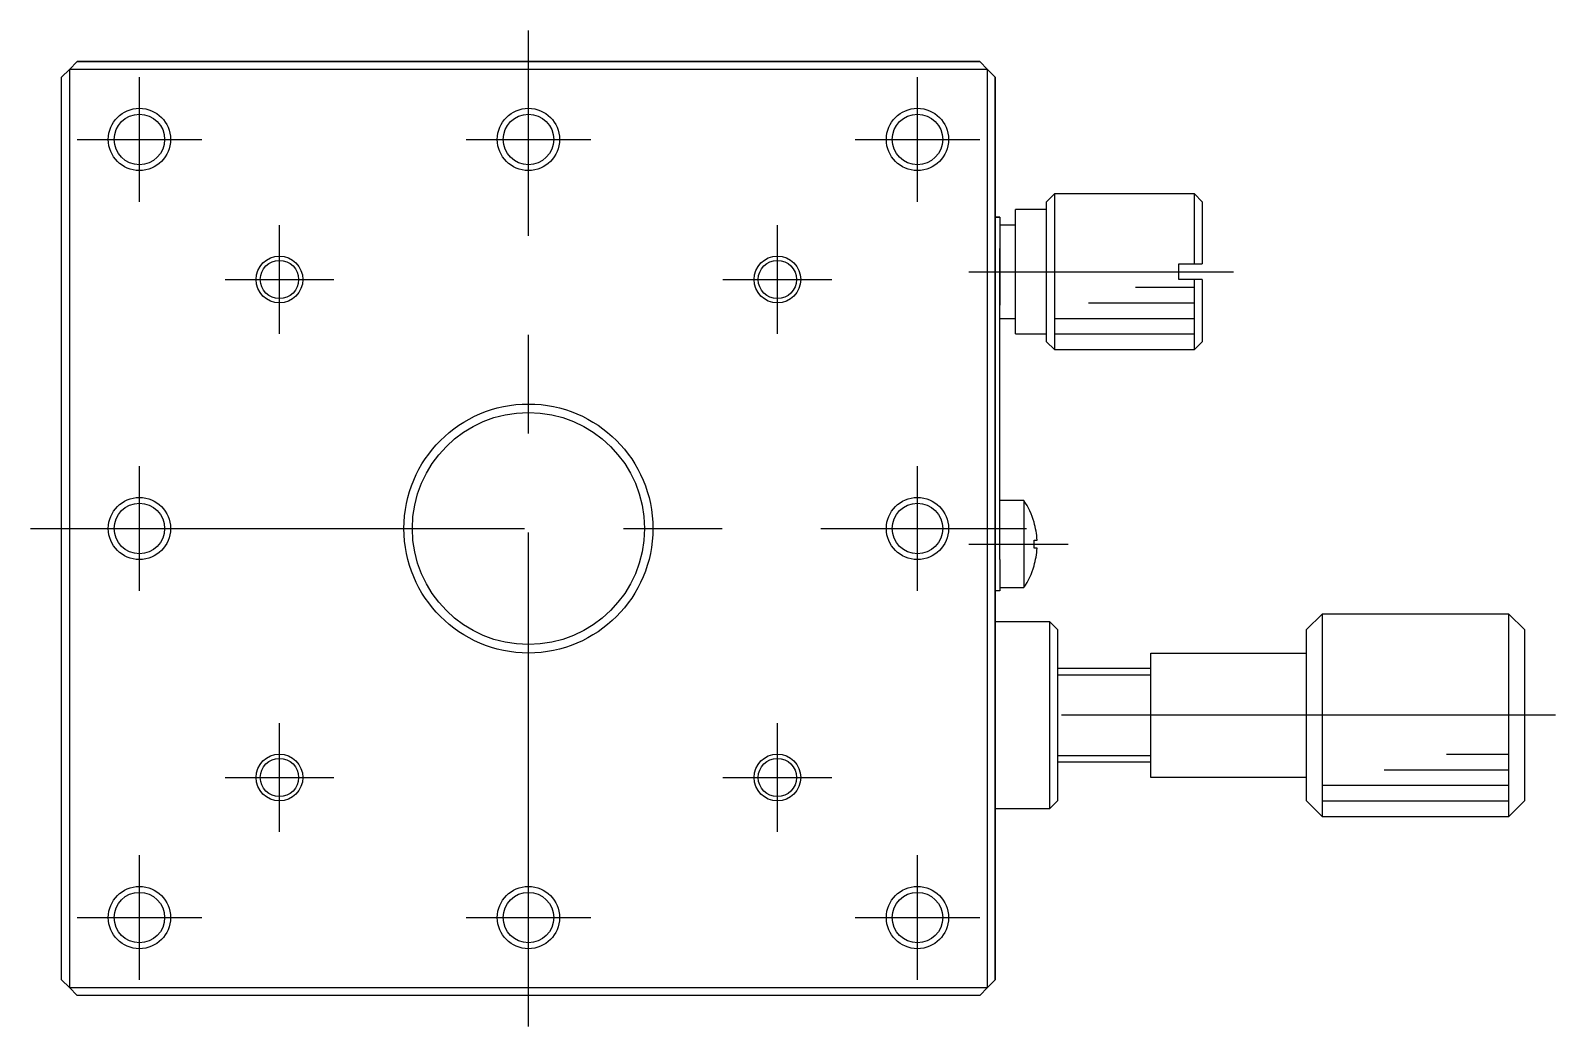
# Model space of a CAD drawing. Extents: x -122 to 299, y -225 to 18.
# Drawn here: x -32 to 66, y -45.9 to 18.1 of the extents above; entities that cross this region are included whole.
import ezdxf

# ---------------------------------------------------------------- set-up
doc = ezdxf.new("R2010")
doc.units = 0
doc.linetypes.add('CENTER', pattern=[50.8, 31.75, -6.35, 6.35, -6.35])
doc.layers.get('0').update_dxf_attribs({"linetype": 'CONTINUOUS'})
doc.layers.add('CENTER', color=1, linetype='CENTER')

msp = doc.modelspace()

# ---------------------------------------------------------------- linework, layer by layer
at = {"color": 7, "linetype": 'CONTINUOUS'}
for p, q in [((-29.5, 15.648), (-29, 16.148)), ((29, 16.148), (-29, 16.148)), ((-29, 16.148), (29, 16.148)), ((29, 16.148), (29.5, 15.648)), ((29.5, 15.648), (29, 16.148)), ((-30, 15.148), (-29.5, 15.648)), ((-30, -42.852), (-30, 15.148)), ((-29.5, 15.648), (-29.5, -43.352)), ((29.5, 15.648), (-29.5, 15.648)), ((29.5, -43.352), (29.5, 15.648)), ((29.5, 15.648), (30, 15.148)), ((30, 15.148), (29.5, 15.648)), ((30, -42.852), (30, 15.148)), ((30, 15.148), (30, -42.852)), ((33.8, 7.648), (33.3, 7.148)), ((33.3, -1.852), (33.3, 7.148)), ((42.8, 7.648), (33.8, 7.648)), ((33.8, 7.648), (33.8, -2.352)), ((43.3, 7.148), (42.8, 7.648)), ((42.8, 3.148), (42.8, 7.648)), ((43.3, 7.148), (43.3, 3.148)), ((43.3, 7.148), (43.3, 3.148)), ((30.3, 6.148), (30, 6.148)), ((30, 6.148), (30.3, 6.148)), ((30.3, 6.148), (30.3, 4.148)), ((30.3, 6.148), (30.3, 5.648)), ((31.3, -1.352), (31.3, 6.648)), ((33.3, 6.648), (31.3, 6.648)), ((31.3, 5.648), (30.3, 5.648)), ((30.3, 4.798), (30.3, 0.498)), ((30.3, -15.852), (30.3, 4.148)), ((41.8, 2.148), (41.8, 3.148)), ((41.8, 2.148), (41.8, 3.148)), ((41.8, 3.148), (42.8, 3.148)), ((42.8, 3.148), (43.3, 3.148)), ((42.8, 2.148), (41.8, 2.148)), ((43.3, 2.148), (42.8, 2.148)), ((42.8, -2.352), (42.8, 2.148)), ((43.3, 2.148), (43.3, -1.852)), ((43.3, 2.148), (43.3, -1.852)), ((39.002, 1.648), (42.8, 1.648)), ((36.002, 0.648), (42.8, 0.648)), ((30.3, -0.352), (31.3, -0.352)), ((30.3, -12.052), (30.3, -0.352)), ((33.8, -0.352), (42.8, -0.352)), ((31.3, -1.352), (33.3, -1.352)), ((33.3, -1.852), (33.8, -2.352)), ((33.8, -1.352), (42.8, -1.352)), ((42.8, -2.352), (43.3, -1.852)), ((33.8, -2.352), (42.8, -2.352)), ((31.842, -12.052), (30.3, -12.052)), ((31.842, -12.052), (31.842, -17.652)), ((32.493, -13.453), (32.499, -13.45)), ((32.493, -13.453), (32.499, -13.45)), ((32.493, -14.592), (32.686, -14.592)), ((32.493, -15.112), (32.493, -14.592)), ((32.686, -15.112), (32.493, -15.112)), ((30.3, -15.852), (30.3, -17.852)), ((32.499, -16.254), (32.493, -16.251)), ((32.499, -16.254), (32.493, -16.251)), ((30.3, -17.852), (30, -17.852)), ((30.3, -17.652), (31.842, -17.652)), ((30.3, -17.652), (30.3, -17.852)), ((51.003, -19.352), (50.003, -20.352)), ((51.003, -19.352), (51.003, -32.352)), ((63.003, -19.352), (51.003, -19.352)), ((63.003, -32.352), (63.003, -19.352)), ((64.003, -20.352), (63.003, -19.352)), ((33.5, -19.852), (30, -19.852)), ((33.5, -31.852), (33.5, -19.852)), ((34, -20.352), (33.5, -19.852)), ((34, -20.352), (34, -31.352)), ((34, -20.352), (34, -22.852)), ((50.003, -31.352), (50.003, -20.352)), ((64.003, -20.352), (64.003, -25.852)), ((64.003, -20.352), (64.003, -31.352)), ((40.003, -29.852), (40.003, -21.852)), ((40.003, -21.852), (50.003, -21.852)), ((40.003, -22.852), (34, -22.852)), ((64.003, -25.852), (64.003, -31.352)), ((59.002, -28.352), (63.003, -28.352)), ((34, -28.852), (40.003, -28.852)), ((34, -28.852), (34, -31.352)), ((55.002, -29.352), (63.002, -29.352)), ((50.003, -29.852), (40.003, -29.852)), ((51.003, -30.352), (63.003, -30.352)), ((33.5, -31.852), (34, -31.352)), ((50.003, -31.352), (51.003, -32.352)), ((51.003, -31.352), (63.003, -31.352)), ((63.003, -32.352), (64.003, -31.352)), ((30, -31.852), (33.5, -31.852)), ((51.003, -32.352), (63.003, -32.352)), ((-29.5, -43.352), (-30, -42.852)), ((30, -42.852), (29.5, -43.352)), ((-29.5, -43.352), (29.5, -43.352)), ((-29, -43.852), (-29.5, -43.352)), ((29, -43.852), (-29, -43.852)), ((29.5, -43.352), (29, -43.852))]:
    msp.add_line(p, q, dxfattribs=at)
at = {"color": 3, "linetype": 'CONTINUOUS'}
for p, q in [((34, -23.252), (40.003, -23.252)), ((40.003, -28.452), (34, -28.452))]:
    msp.add_line(p, q, dxfattribs=at)
for centre, radius in [((-25, 11.148), 2), ((0, 11.148), 2), ((25, 11.148), 2), ((-16, 2.148), 1.5), ((16, 2.148), 1.5), ((0, -13.852), 8), ((-25, -13.852), 2), ((25, -13.852), 2), ((-16, -29.852), 1.5), ((16, -29.852), 1.5), ((-25, -38.852), 2), ((0, -38.852), 2), ((25, -38.852), 2)]:
    msp.add_circle(centre, radius, dxfattribs=at)
at = {"color": 7, "linetype": 'CONTINUOUS'}
for centre, radius in [((-25, 11.148), 1.621), ((0, 11.148), 1.621), ((25, 11.148), 1.621), ((-16, 2.148), 1.23), ((16, 2.148), 1.23), ((0, -13.852), 7.458), ((-25, -13.852), 1.621), ((25, -13.852), 1.621), ((-16, -29.852), 1.23), ((16, -29.852), 1.23), ((-25, -38.852), 1.621), ((0, -38.852), 1.621), ((25, -38.852), 1.621)]:
    msp.add_circle(centre, radius, dxfattribs=at)
for radius, start, end in [(5, 16.28584, 34.0558), (4.993, 2.98477, 16.27256), (4.993, 343.72744, 357.01523), (5, 325.9442, 343.71416)]:
    msp.add_arc((27.7, -14.852), radius, start, end, dxfattribs=at)
at = {"layer": 'CENTER', "color": 1, "linetype": 'CENTER'}
for p, q in [((0, -45.852), (0, 18.148)), ((-25, 7.148), (-25, 15.148)), ((25, 7.148), (25, 15.148)), ((-29, 11.148), (-21, 11.148)), ((-4, 11.148), (4, 11.148)), ((21, 11.148), (29, 11.148)), ((-16, -1.352), (-16, 5.648)), ((16, -1.352), (16, 5.648)), ((-19.5, 2.148), (-12.5, 2.148)), ((12.5, 2.148), (19.5, 2.148)), ((28.3, 2.648), (45.3, 2.648)), ((-25, -17.852), (-25, -9.852)), ((25, -17.852), (25, -9.852)), ((-32, -13.852), (32, -13.852)), ((28.3, -14.852), (34.686, -14.852)), ((-16, -33.352), (-16, -26.352)), ((16, -33.352), (16, -26.352)), ((66.003, -25.852), (28, -25.852)), ((-19.5, -29.852), (-12.5, -29.852)), ((12.5, -29.852), (19.5, -29.852)), ((-25, -42.852), (-25, -34.852)), ((25, -42.852), (25, -34.852)), ((-29, -38.852), (-21, -38.852)), ((-4, -38.852), (4, -38.852)), ((21, -38.852), (29, -38.852))]:
    msp.add_line(p, q, dxfattribs=at)

doc.saveas('drawing.dxf')
